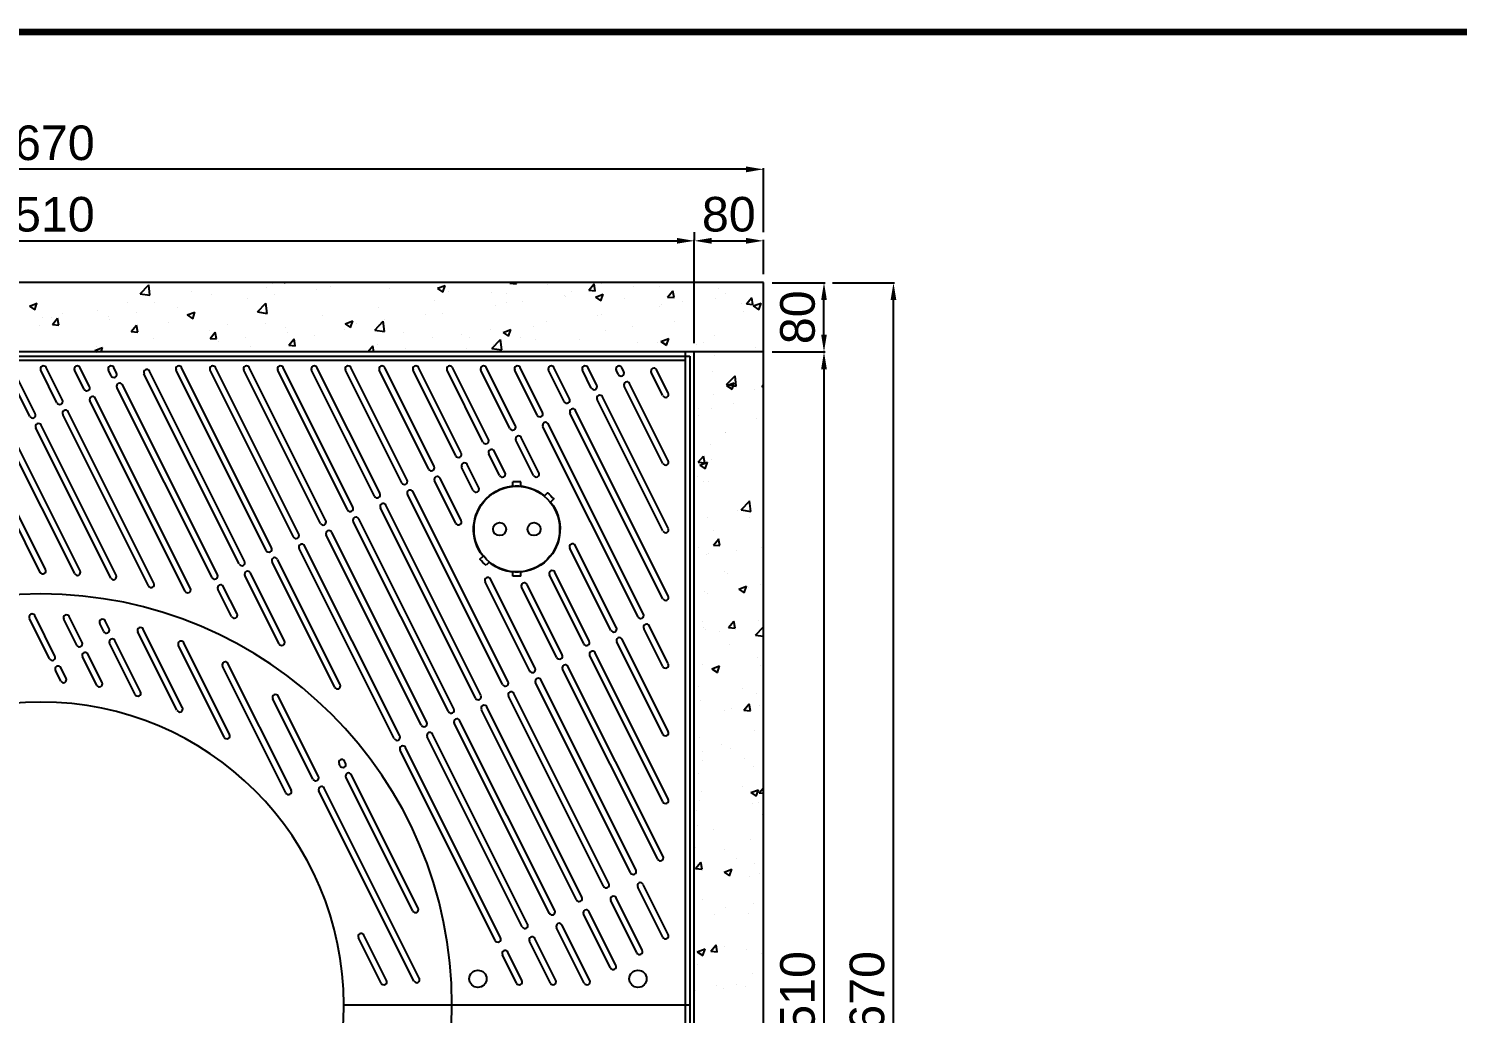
# Model space of a CAD drawing. Header units: millimetres. Extents: x 11766 to 18340, y -43240 to -38591.
# Drawn here: x 13267 to 14918, y -39882 to -38744 of the extents above; entities that cross this region are included whole.
import ezdxf

# ---------------------------------------------------------------- set-up
doc = ezdxf.new("R2010")
doc.units = ezdxf.units.MM
for name, color, linetype in [('LAYOUT', 7, 'Continuous'), ('받침틀', 251, 'Continuous'), ('압연강', 40, 'Continuous')]:
    doc.layers.add(name, color=color, linetype=linetype)
doc.styles.get("Standard").update_dxf_attribs({"font": 'arial.ttf'})
doc.dimstyles.new('ISO-25', dxfattribs={"dimtxt": 40, "dimasz": 20, "dimexe": 1.25, "dimexo": 10, "dimgap": 10, "dimtad": 1, "dimdec": 0, "dimtxsty": 'Standard', "dimcen": 2.5, "dimclrd": 3, "dimclre": 3, "dimclrt": 3, "dimadec": 0, "dimazin": 0, "dimtfac": 1, "dimtdec": 0, "dimtmove": 0, "dimatfit": 3, "dimfxl": 0, "dimarcsym": 0})

# ---------------------------------------------------------------- blocks, each defined once
blk = doc.blocks.new('*D7')
at = {"color": 3, "lineweight": -2, "transparency": 16777216}
for p, q in [((4329.3, -46507.8), (4329.3, -46516.5)), ((4349.3, -46517.8), (5819.3, -46517.8)), ((5839.3, -46636.2), (5839.3, -46516.5))]:
    blk.add_line(p, q, dxfattribs=at)
at = {"color": 3, "transparency": 16777216}
for points in [[(4349.3, -46514.4), (4349.3, -46521.1), (4329.3, -46517.8)], [(5819.3, -46514.4), (5819.3, -46521.1), (5839.3, -46517.8)]]:
    blk.add_solid(points, dxfattribs=at)
at = {"layer": 'Defpoints', "color": 0, "transparency": 16777216}
for p in [(4329.3, -46517.8), (5839.3, -46517.8), (5839.3, -46646.2)]:
    blk.add_point(p, dxfattribs=at)
at = {"color": 3, "transparency": 16777216, "insert": (5084.3, -46487.3), "char_height": 40, "attachment_point": 5}
blk.add_mtext('1510', dxfattribs=at)
blk = doc.blocks.new('*D8')
at = {"color": 3, "lineweight": -2, "transparency": 16777216}
for p, q in [((5839.3, -46507.8), (5839.3, -46516.5)), ((5859.3, -46517.8), (5899.3, -46517.8)), ((5919.3, -46556.2), (5919.3, -46516.5))]:
    blk.add_line(p, q, dxfattribs=at)
at = {"color": 3, "transparency": 16777216}
for points in [[(5859.3, -46514.4), (5859.3, -46521.1), (5839.3, -46517.8)], [(5899.3, -46514.4), (5899.3, -46521.1), (5919.3, -46517.8)]]:
    blk.add_solid(points, dxfattribs=at)
at = {"layer": 'Defpoints', "color": 0, "transparency": 16777216}
for p in [(5839.3, -46517.8), (5919.3, -46517.8), (5919.3, -46566.2)]:
    blk.add_point(p, dxfattribs=at)
at = {"color": 3, "transparency": 16777216, "insert": (5879.3, -46487.3), "char_height": 40, "attachment_point": 5}
blk.add_mtext('80', dxfattribs=at)
blk = doc.blocks.new('*D3')
at = {"color": 3, "lineweight": -2, "transparency": 16777216}
for p, q in [((4249.3, -46507.8), (4249.3, -46433.9)), ((5899.3, -46435.1), (4269.3, -46435.1)), ((5919.3, -46507.8), (5919.3, -46433.9))]:
    blk.add_line(p, q, dxfattribs=at)
at = {"color": 3, "transparency": 16777216}
for points in [[(4269.3, -46431.8), (4269.3, -46438.5), (4249.3, -46435.1)], [(5899.3, -46431.8), (5899.3, -46438.5), (5919.3, -46435.1)]]:
    blk.add_solid(points, dxfattribs=at)
at = {"layer": 'Defpoints', "color": 0, "transparency": 16777216}
for p in [(4249.3, -46435.1), (4249.3, -46517.8), (5919.3, -46517.8)]:
    blk.add_point(p, dxfattribs=at)
at = {"color": 3, "transparency": 16777216, "insert": (5084.3, -46404.7), "char_height": 40, "attachment_point": 5}
blk.add_mtext('1670', dxfattribs=at)
blk = doc.blocks.new('*D9')
at = {"color": 3, "lineweight": -2, "transparency": 16777216}
for p, q in [((5929.3, -46566.2), (5990.5, -46566.2)), ((5989.3, -46626.2), (5989.3, -46586.2)), ((5929.3, -46646.2), (5990.5, -46646.2))]:
    blk.add_line(p, q, dxfattribs=at)
at = {"color": 3, "transparency": 16777216}
for points in [[(5986, -46586.2), (5992.6, -46586.2), (5989.3, -46566.2)], [(5986, -46626.2), (5992.6, -46626.2), (5989.3, -46646.2)]]:
    blk.add_solid(points, dxfattribs=at)
at = {"layer": 'Defpoints', "color": 0, "transparency": 16777216}
for p in [(5919.3, -46566.2), (5989.3, -46566.2), (5919.3, -46646.2)]:
    blk.add_point(p, dxfattribs=at)
at = {"color": 3, "transparency": 16777216, "insert": (5958.9, -46606.2), "char_height": 40, "attachment_point": 5, "rotation": 90}
blk.add_mtext('80', dxfattribs=at)
blk = doc.blocks.new('*D4')
at = {"color": 3, "lineweight": -2, "transparency": 16777216}
for p, q in [((5969.9, -46646.2), (5990.5, -46646.2)), ((5989.3, -46666.2), (5989.3, -48136.2)), ((5929.3, -48156.2), (5990.5, -48156.2))]:
    blk.add_line(p, q, dxfattribs=at)
at = {"color": 3, "transparency": 16777216}
for points in [[(5986, -46666.2), (5992.6, -46666.2), (5989.3, -46646.2)], [(5986, -48136.2), (5992.6, -48136.2), (5989.3, -48156.2)]]:
    blk.add_solid(points, dxfattribs=at)
at = {"layer": 'Defpoints', "color": 0, "transparency": 16777216}
for p in [(5959.9, -46646.2), (5919.3, -48156.2), (5989.3, -48156.2)]:
    blk.add_point(p, dxfattribs=at)
at = {"color": 3, "transparency": 16777216, "insert": (5958.9, -47401.2), "char_height": 40, "attachment_point": 5, "rotation": 90}
blk.add_mtext('1510', dxfattribs=at)
blk = doc.blocks.new('*D2')
at = {"color": 3, "lineweight": -2, "transparency": 16777216}
for p, q in [((5999.3, -46566.2), (6070.8, -46566.2)), ((6069.6, -48216.2), (6069.6, -46586.2)), ((5999.3, -48236.2), (6070.8, -48236.2))]:
    blk.add_line(p, q, dxfattribs=at)
at = {"color": 3, "transparency": 16777216}
for points in [[(6066.3, -46586.2), (6072.9, -46586.2), (6069.6, -46566.2)], [(6066.3, -48216.2), (6072.9, -48216.2), (6069.6, -48236.2)]]:
    blk.add_solid(points, dxfattribs=at)
at = {"layer": 'Defpoints', "color": 0, "transparency": 16777216}
for p in [(5989.3, -46566.2), (6069.6, -46566.2), (5989.3, -48236.2)]:
    blk.add_point(p, dxfattribs=at)
at = {"color": 3, "transparency": 16777216, "insert": (6039.2, -47401.2), "char_height": 40, "attachment_point": 5, "rotation": 90}
blk.add_mtext('1670', dxfattribs=at)
blk = doc.blocks.new('A$C6562381F')
for p, q in [((4.5, 54.5), (-4.5, 54.5)), ((-4.5, 49.3), (-4.5, 54.5)), ((4.5, 49.3), (4.5, 54.5)), ((-4.5, -54.5), (-4.5, -49.3)), ((4.5, -54.5), (4.5, -49.3)), ((4.5, -54.5), (-4.5, -54.5))]:
    blk.add_line(p, q)
for centre, radius in [((0, 0), 49.5), ((-20, 0), 7.5), ((20, 0), 7.5)]:
    blk.add_circle(centre, radius)
blk = doc.blocks.new('AG1515')
for p, q in [((17231.1, -41542.2), (18731.1, -41542.2)), ((18731.1, -41542.2), (18731.1, -42292.2)), ((18331.1, -42292.2), (18731.1, -42292.2)), ((18731.1, -42292.2), (18731.1, -43042.2))]:
    blk.add_line(p, q)
blk.add_lwpolyline([(18495.5, -41784.1, -0.045549), (18488.5, -41777), (18492.1, -41773.5, -0.904534), (18563.1, -41703.8), (18566.7, -41700.3, -0.045549), (18573.7, -41707.4), (18570.1, -41711, -0.904534), (18499.1, -41780.6)], format="xyb", close=True)
for centre in [(18486.1, -42262.2), (18671.1, -42262.2)]:
    blk.add_circle(centre, 10)
for radius, start, end in [(475, 0, 180), (350, 0, 180), (475, 180, 0), (350, 180, 0)]:
    blk.add_arc((17981.1, -42292.2), radius, start, end)
at = {"layer": '압연강'}
for p, q in [((17968.3, -41611.9), (17941.7, -41558.6)), ((17974.6, -41608.7), (17947.9, -41555.5)), ((17999.6, -41596.2), (17980.8, -41558.6)), ((18005.9, -41593.1), (17987.1, -41555.5)), ((18030.9, -41580.6), (18019.9, -41558.6)), ((18037.2, -41577.4), (18026.2, -41555.5)), ((18062.2, -41564.9), (18059.1, -41558.6)), ((18068.5, -41561.8), (18065.3, -41555.5)), ((18210.2, -41782.5), (18100.2, -41562.7)), ((18216.4, -41779.4), (18106.5, -41559.5)), ((18241.5, -41766.9), (18137.3, -41558.6)), ((18247.7, -41763.8), (18143.6, -41555.5)), ((18272.8, -41751.2), (18176.5, -41558.6)), ((18279.1, -41748.1), (18182.7, -41555.5)), ((18304.1, -41735.6), (18215.6, -41558.6)), ((18310.4, -41732.5), (18221.9, -41555.5)), ((18335.4, -41719.9), (18254.7, -41558.6)), ((18341.7, -41716.8), (18261, -41555.5)), ((18366.7, -41704.3), (18293.9, -41558.6)), ((18373, -41701.1), (18300.1, -41555.5)), ((18398, -41688.6), (18333, -41558.6)), ((18404.3, -41685.5), (18339.3, -41555.5)), ((18429.3, -41673), (18372.1, -41558.6)), ((18435.6, -41669.8), (18378.4, -41555.5)), ((18460.6, -41657.3), (18411.3, -41558.6)), ((18466.9, -41654.2), (18417.5, -41555.5)), ((18491.9, -41641.7), (18450.4, -41558.6)), ((18498.2, -41638.5), (18456.7, -41555.5)), ((18523.2, -41626), (18489.5, -41558.6)), ((18529.5, -41622.9), (18495.8, -41555.5)), ((18554.5, -41610.4), (18528.7, -41558.6)), ((18560.8, -41607.2), (18534.9, -41555.5)), ((18585.8, -41594.7), (18567.8, -41558.6)), ((18592.1, -41591.6), (18574, -41555.5)), ((18617.1, -41579.1), (18606.9, -41558.6)), ((18623.4, -41575.9), (18613.2, -41555.5)), ((18648.5, -41563.4), (18646, -41558.6)), ((18654.7, -41560.3), (18652.3, -41555.5)), ((18699.8, -41587.9), (18686.5, -41561.2)), ((18706.1, -41584.8), (18692.7, -41558)), ((18178.9, -41798.2), (18068.9, -41578.3)), ((18185.1, -41795.1), (18075.2, -41575.2)), ((18699.8, -41666.2), (18655.2, -41576.8)), ((18706.1, -41663.1), (18661.4, -41573.7)), ((18147.6, -41813.8), (18037.6, -41594)), ((18153.8, -41810.7), (18043.9, -41590.8)), ((18699.8, -41744.4), (18623.9, -41592.5)), ((18706.1, -41741.3), (18630.1, -41589.3)), ((18105.5, -41807.9), (18006.3, -41609.6)), ((18111.7, -41804.8), (18012.6, -41606.5)), ((18699.8, -41822.7), (18592.5, -41608.1)), ((18706.1, -41819.6), (18598.8, -41605)), ((18061.8, -41798.8), (17975, -41625.3)), ((18068, -41795.6), (17981.3, -41622.1)), ((18671.2, -41843.7), (18561.2, -41623.8)), ((18677.4, -41840.5), (18567.5, -41620.6)), ((18020.1, -41793.7), (17943.7, -41640.9)), ((18026.4, -41790.6), (17950, -41637.8)), ((18550.3, -41680.1), (18529.9, -41639.4)), ((18556.5, -41677), (18536.2, -41636.3)), ((17980.2, -41792.2), (17912.4, -41656.6)), ((17986.5, -41789.1), (17918.7, -41653.4)), ((18511.2, -41680.3), (18498.6, -41655.1)), ((18517.5, -41677.2), (18504.9, -41652)), ((18480.7, -41697.6), (18467.3, -41670.7)), ((18487, -41694.4), (18473.6, -41667.6)), ((18460.6, -41735.5), (18436, -41686.4)), ((18466.8, -41732.4), (18442.3, -41683.3)), ((18514.7, -41921.9), (18404.7, -41702)), ((18520.9, -41918.8), (18411, -41698.9)), ((18483.4, -41937.6), (18373.4, -41717.7)), ((18489.6, -41934.4), (18379.7, -41714.6)), ((18427, -41965.7), (18317.1, -41745.9)), ((18452, -41953.2), (18342.1, -41733.3)), ((18458.3, -41950.1), (18348.4, -41730.2)), ((18395.7, -41981.4), (18285.8, -41761.5)), ((18420.7, -41968.9), (18310.8, -41749)), ((18646.1, -41856.2), (18598.6, -41761)), ((18326.9, -41922), (18254.5, -41777.2)), ((18389.4, -41984.5), (18279.5, -41764.6)), ((18639.9, -41859.3), (18592.3, -41764.1)), ((18256.3, -41874.7), (18216.9, -41796)), ((18262.5, -41871.6), (18223.2, -41792.8)), ((18320.6, -41925.1), (18248.2, -41780.3)), ((18608.6, -41875), (18568.7, -41795.2)), ((18614.8, -41871.8), (18575, -41792.1)), ((18201.5, -41843.4), (18185.6, -41811.6)), ((18207.7, -41840.3), (18191.8, -41808.5)), ((18546, -41906.3), (18494.4, -41803.2)), ((18552.2, -41903.1), (18500.7, -41800)), ((18577.3, -41890.6), (18536.6, -41809.3)), ((18583.5, -41887.5), (18542.9, -41806.1)), ((17991, -41892.1), (17967.7, -41845.4)), ((17997.3, -41889), (17973.9, -41842.3)), ((18028.6, -41873.3), (18013.6, -41843.4)), ((18022.4, -41876.5), (18007.4, -41846.5)), ((18053.7, -41860.8), (18049, -41851.5)), ((18059.9, -41857.7), (18055.3, -41848.4)), ((18138.2, -41951.7), (18092.9, -41861.1)), ((18144.5, -41948.6), (18099.2, -41858)), ((18699.8, -41901), (18677.9, -41857.1)), ((18706.1, -41897.8), (18684.2, -41853.9)), ((18089.9, -41933.3), (18060.4, -41874.2)), ((18096.2, -41930.2), (18066.6, -41871.1)), ((18192.9, -41982.7), (18139.9, -41876.7)), ((18199.1, -41979.6), (18146.1, -41873.6)), ((18699.8, -41979.2), (18646.6, -41872.7)), ((18706.1, -41976.1), (18652.8, -41869.6)), ((18045.5, -41922.8), (18029.1, -41889.9)), ((18051.8, -41919.6), (18035.3, -41886.7)), ((18699.8, -42057.5), (18615.3, -41888.4)), ((18706.1, -42054.4), (18621.5, -41885.2)), ((18003.9, -41917.9), (17997.8, -41905.5)), ((18010.2, -41914.8), (18004, -41902.4)), ((18264.2, -42047.1), (18191, -41900.6)), ((18270.5, -42044), (18197.2, -41897.5)), ((18693.9, -42123.9), (18584, -41904)), ((18700.2, -42120.8), (18590.2, -41900.9)), ((18662.6, -42139.6), (18552.7, -41919.7)), ((18668.9, -42136.4), (18558.9, -41916.5)), ((18295.5, -42031.5), (18249, -41938.5)), ((18301.8, -42028.4), (18255.3, -41935.4)), ((18631.3, -42155.2), (18521.4, -41935.3)), ((18637.6, -42152.1), (18527.6, -41932.2)), ((18600, -42170.9), (18490.1, -41951)), ((18606.3, -42167.7), (18496.3, -41947.9)), ((18568.7, -42186.5), (18458.8, -41966.6)), ((18575, -42183.4), (18465, -41963.5)), ((18537.4, -42202.2), (18427.5, -41982.3)), ((18543.6, -42199), (18433.7, -41979.2)), ((18333.1, -42012.7), (18331.9, -42010.4)), ((18506.1, -42217.8), (18396.1, -41997.9)), ((18512.3, -42214.7), (18402.4, -41994.8)), ((18326.8, -42015.8), (18325.7, -42013.5)), ((18417, -42180.6), (18339.8, -42026.1)), ((18418.4, -42261.6), (18308.5, -42041.8)), ((18410.8, -42183.7), (18333.5, -42029.2)), ((18412.2, -42264.8), (18302.2, -42044.9)), ((18699.8, -42214), (18670.9, -42156.1)), ((18706.1, -42210.9), (18677.1, -42153)), ((18669.8, -42232.2), (18639.6, -42171.8)), ((18676.1, -42229.1), (18645.8, -42168.6)), ((18639.3, -42249.5), (18608.3, -42187.4)), ((18645.6, -42246.4), (18614.5, -42184.3)), ((18609, -42267.2), (18577, -42203.1)), ((18615.3, -42264.1), (18583.2, -42199.9)), ((18374.3, -42267.2), (18348, -42214.7)), ((18380.5, -42264.1), (18354.3, -42211.6)), ((18569.9, -42267.2), (18545.7, -42218.7)), ((18576.2, -42264.1), (18551.9, -42215.6)), ((18530.8, -42267.2), (18514.4, -42234.4)), ((18537, -42264.1), (18520.6, -42231.2))]:
    blk.add_line(p, q, dxfattribs=at)
for centre, start, end in [((17983.9, -41557), 26.5651, 206.5651), ((18023.1, -41557), 26.5651, 206.5651), ((18062.2, -41557), 26.5651, 206.5651), ((18065.4, -41563.3), 206.5651, 26.5651), ((18103.4, -41561.1), 26.5651, 206.5651), ((18140.5, -41557), 26.5651, 206.5651), ((18179.6, -41557), 26.5651, 206.5651), ((18218.7, -41557), 26.5651, 206.5651), ((18257.9, -41557), 26.5651, 206.5651), ((18297, -41557), 26.5651, 206.5651), ((18336.1, -41557), 26.5651, 206.5651), ((18375.3, -41557), 26.5651, 206.5651), ((18414.4, -41557), 26.5651, 206.5651), ((18453.5, -41557), 26.5651, 206.5651), ((18492.7, -41557), 26.5651, 206.5651), ((18531.8, -41557), 26.5651, 206.5651), ((18570.9, -41557), 26.5651, 206.5651), ((18610, -41557), 26.5651, 206.5651), ((18649.2, -41557), 26.5651, 206.5651), ((18651.6, -41561.8), 206.5651, 26.5651), ((18689.6, -41559.6), 26.5651, 206.5651), ((18034.1, -41579), 206.5651, 26.5651), ((18072.1, -41576.8), 26.5651, 206.5651), ((18620.3, -41577.5), 206.5651, 26.5651), ((18658.3, -41575.3), 26.5651, 206.5651), ((18002.8, -41594.6), 206.5651, 26.5651), ((18040.8, -41592.4), 26.5651, 206.5651), ((18589, -41593.1), 206.5651, 26.5651), ((18627, -41590.9), 26.5651, 206.5651), ((18703, -41586.4), 206.5651, 26.5651), ((17971.4, -41610.3), 206.5651, 26.5651), ((18009.5, -41608.1), 26.5651, 206.5651), ((18557.7, -41608.8), 206.5651, 26.5651), ((18595.7, -41606.6), 26.5651, 206.5651), ((17978.2, -41623.7), 26.5651, 206.5651), ((18526.4, -41624.4), 206.5651, 26.5651), ((18564.4, -41622.2), 26.5651, 206.5651), ((18495.1, -41640.1), 206.5651, 26.5651), ((18533.1, -41637.9), 26.5651, 206.5651), ((18463.8, -41655.8), 206.5651, 26.5651), ((18501.8, -41653.5), 26.5651, 206.5651), ((18703, -41664.6), 206.5651, 26.5651), ((18432.4, -41671.4), 206.5651, 26.5651), ((18470.5, -41669.2), 26.5651, 206.5651), ((18514.4, -41678.7), 206.5651, 26.5651), ((18553.4, -41678.5), 206.5651, 26.5651), ((18401.1, -41687.1), 206.5651, 26.5651), ((18407.8, -41700.5), 26.5651, 206.5651), ((18439.2, -41684.8), 26.5651, 206.5651), ((18483.9, -41696), 206.5651, 26.5651), ((18369.8, -41702.7), 206.5651, 26.5651), ((18376.5, -41716.1), 26.5651, 206.5651), ((18338.5, -41718.4), 206.5651, 26.5651), ((18345.2, -41731.8), 26.5651, 206.5651), ((18307.2, -41734), 206.5651, 26.5651), ((18313.9, -41747.4), 26.5651, 206.5651), ((18463.7, -41733.9), 206.5651, 26.5651), ((18703, -41742.9), 206.5651, 26.5651), ((18275.9, -41749.7), 206.5651, 26.5651), ((18282.6, -41763.1), 26.5651, 206.5651), ((18595.4, -41762.6), 26.5651, 206.5651), ((18213.3, -41781), 206.5651, 26.5651), ((18244.6, -41765.3), 206.5651, 26.5651), ((18251.3, -41778.7), 26.5651, 206.5651), ((17983.4, -41790.6), 206.5651, 26.5651), ((18023.2, -41792.2), 206.5651, 26.5651), ((18064.9, -41797.2), 206.5651, 26.5651), ((18182, -41796.6), 206.5651, 26.5651), ((18220, -41794.4), 26.5651, 206.5651), ((18571.8, -41793.7), 26.5651, 206.5651), ((18108.6, -41806.4), 206.5651, 26.5651), ((18150.7, -41812.3), 206.5651, 26.5651), ((18188.7, -41810), 26.5651, 206.5651), ((18497.5, -41801.6), 26.5651, 206.5651), ((18539.7, -41807.7), 26.5651, 206.5651), ((18703, -41821.1), 206.5651, 26.5651), ((17970.8, -41843.8), 26.5651, 206.5651), ((18010.5, -41844.9), 26.5651, 206.5651), ((18204.6, -41841.8), 206.5651, 26.5651), ((18674.3, -41842.1), 206.5651, 26.5651), ((18052.1, -41849.9), 26.5651, 206.5651), ((18056.8, -41859.2), 206.5651, 26.5651), ((18096.1, -41859.5), 26.5651, 206.5651), ((18643, -41857.7), 206.5651, 26.5651), ((18681, -41855.5), 26.5651, 206.5651), ((18025.5, -41874.9), 206.5651, 26.5651), ((18063.5, -41872.7), 26.5651, 206.5651), ((18143, -41875.1), 26.5651, 206.5651), ((18259.4, -41873.2), 206.5651, 26.5651), ((18611.7, -41873.4), 206.5651, 26.5651), ((18649.7, -41871.2), 26.5651, 206.5651), ((17994.2, -41890.5), 206.5651, 26.5651), ((18032.2, -41888.3), 26.5651, 206.5651), ((18580.4, -41889), 206.5651, 26.5651), ((18618.4, -41886.8), 26.5651, 206.5651), ((18000.9, -41904), 26.5651, 206.5651), ((18194.1, -41899.1), 26.5651, 206.5651), ((18549.1, -41904.7), 206.5651, 26.5651), ((18587.1, -41902.5), 26.5651, 206.5651), ((18703, -41899.4), 206.5651, 26.5651), ((18007.1, -41916.3), 206.5651, 26.5651), ((18048.6, -41921.2), 206.5651, 26.5651), ((18323.7, -41923.6), 206.5651, 26.5651), ((18517.8, -41920.4), 206.5651, 26.5651), ((18555.8, -41918.1), 26.5651, 206.5651), ((18093.1, -41931.8), 206.5651, 26.5651), ((18252.2, -41937), 26.5651, 206.5651), ((18486.5, -41936), 206.5651, 26.5651), ((18524.5, -41933.8), 26.5651, 206.5651), ((18141.4, -41950.2), 206.5651, 26.5651), ((18455.2, -41951.7), 206.5651, 26.5651), ((18493.2, -41949.4), 26.5651, 206.5651), ((18423.9, -41967.3), 206.5651, 26.5651), ((18430.6, -41980.7), 26.5651, 206.5651), ((18461.9, -41965.1), 26.5651, 206.5651), ((18703, -41977.7), 206.5651, 26.5651), ((18196, -41981.2), 206.5651, 26.5651), ((18392.6, -41983), 206.5651, 26.5651), ((18399.3, -41996.4), 26.5651, 206.5651), ((18328.8, -42012), 26.5651, 206.5651), ((18330, -42014.3), 206.5651, 26.5651), ((18336.7, -42027.7), 26.5651, 206.5651), ((18298.7, -42029.9), 206.5651, 26.5651), ((18305.4, -42043.3), 26.5651, 206.5651), ((18267.3, -42045.6), 206.5651, 26.5651), ((18703, -42055.9), 206.5651, 26.5651), ((18697, -42122.3), 206.5651, 26.5651), ((18665.7, -42138), 206.5651, 26.5651), ((18634.4, -42153.6), 206.5651, 26.5651), ((18674, -42154.5), 26.5651, 206.5651), ((18603.1, -42169.3), 206.5651, 26.5651), ((18642.7, -42170.2), 26.5651, 206.5651), ((18413.9, -42182.2), 206.5651, 26.5651), ((18571.8, -42184.9), 206.5651, 26.5651), ((18611.4, -42185.8), 26.5651, 206.5651), ((18540.5, -42200.6), 206.5651, 26.5651), ((18580.1, -42201.5), 26.5651, 206.5651), ((18351.1, -42213.2), 26.5651, 206.5651), ((18509.2, -42216.3), 206.5651, 26.5651), ((18548.8, -42217.1), 26.5651, 206.5651), ((18703, -42212.5), 206.5651, 26.5651), ((18517.5, -42232.8), 26.5651, 206.5651), ((18672.9, -42230.7), 206.5651, 26.5651), ((18642.5, -42248), 206.5651, 26.5651), ((18377.4, -42265.6), 206.5651, 26.5651), ((18415.3, -42263.2), 206.5651, 26.5651), ((18533.9, -42265.6), 206.5651, 26.5651), ((18573, -42265.6), 206.5651, 26.5651), ((18612.2, -42265.6), 206.5651, 26.5651)]:
    blk.add_arc(centre, 3.5, start, end, dxfattribs=at)
blk = doc.blocks.new('A$C6E9547A8')
at = {"linetype": 'Continuous'}
for p, q in [((117.6, 751), (127.5, 761.3)), ((128.9, 749.2), (127.5, 761.3)), ((270.4, 762.5), (270.4, 762.5)), ((284.1, 763.9), (285.1, 763.2)), ((285.1, 763.2), (285.3, 763.9)), ((461.3, 757.3), (470.2, 760.7)), ((467.6, 753), (470.2, 760.7)), ((545.1, 763.1), (545.8, 763.9)), ((545.1, 763.1), (552.7, 762.4)), ((552.7, 762.4), (552.4, 763.9)), ((588.8, 761.2), (588.8, 761.2)), ((636.2, 755.1), (642.3, 762.4)), ((643.7, 754.4), (642.3, 762.4)), ((650.4, 762.3), (650.4, 762.3)), ((720.1, 763.2), (720.1, 763.2)), ((117.6, 751), (128.9, 749.3)), ((176.6, 753.4), (176.6, 753.4)), ((199.7, 750.3), (199.7, 750.3)), ((241.4, 745.9), (241.4, 745.9)), ((263.9, 758.4), (263.9, 758.4)), ((273.2, 750.1), (273.2, 750.1)), ((321.3, 756.4), (321.3, 756.4)), ((338.2, 759.6), (338.2, 759.6)), ((406, 756.7), (406, 756.7)), ((461.3, 757.2), (467.6, 753)), ((473.8, 753.9), (473.8, 753.9)), ((523.6, 752.2), (523.6, 752.2)), ((541.6, 751), (541.6, 751)), ((608.1, 748.5), (608.1, 748.5)), ((609.4, 748.1), (609.4, 748.1)), ((615.7, 753.9), (615.7, 753.9)), ((636.2, 755.1), (643.8, 754.4)), ((643.8, 747.1), (652.7, 750.5)), ((643.8, 747.1), (650.1, 742.8)), ((650.1, 742.8), (652.7, 750.5)), ((677.2, 745.3), (677.2, 745.3)), ((688.3, 759), (688.3, 759)), ((718.2, 759.5), (718.2, 759.5)), ((727.3, 747.1), (733.4, 754.4)), ((727.3, 747.1), (734.9, 746.5)), ((734.8, 746.5), (733.4, 754.4)), ((782.6, 745.5), (782.6, 745.5)), ((786, 756.6), (786, 756.6)), ((794.3, 751.4), (794.3, 751.4)), ((818.4, 739.2), (824.5, 746.5)), ((825.9, 738.5), (824.5, 746.4)), ((-10.4, 736.6), (-1.5, 740.1)), ((-10.4, 736.6), (-4.1, 732.4)), ((-4.1, 732.4), (-1.6, 740)), ((28.4, 728), (28.4, 728)), ((68.5, 731.8), (68.5, 731.8)), ((102.5, 740.7), (102.5, 740.7)), ((113.1, 729), (113.1, 729)), ((134.5, 741.3), (134.5, 741.3)), ((161.2, 735.3), (161.2, 735.3)), ((172.1, 726.5), (181, 729.9)), ((178.4, 722.2), (181, 729.9)), ((253.2, 730), (263.1, 740.3)), ((253.2, 730), (264.5, 728.2)), ((264.4, 728.2), (263, 740.3)), ((393.5, 734.6), (393.5, 734.6)), ((448, 727.4), (448, 727.4)), ((457.6, 742.7), (457.6, 742.7)), ((467.6, 728.5), (467.6, 728.5)), ((528.2, 738), (528.2, 738)), ((541.6, 741.2), (541.6, 741.2)), ((560, 742.1), (560, 742.1)), ((651.4, 727), (651.4, 727)), ((717.4, 736.6), (717.4, 736.6)), ((720.2, 738.7), (720.2, 738.7)), ((744.9, 742.4), (744.9, 742.4)), ((812.7, 739.5), (812.7, 739.5)), ((815, 730), (815, 730)), ((818.4, 739.2), (826, 738.5)), ((826.3, 736.9), (835.2, 740.3)), ((826.3, 736.9), (832.6, 732.6)), ((832.6, 732.6), (835.2, 740.3)), ((1.1, 714.2), (1.1, 714.2)), ((4.4, 723.7), (4.4, 723.7)), ((14.9, 723.5), (14.9, 723.5)), ((16.2, 715.4), (22.3, 722.7)), ((16.2, 715.4), (23.8, 714.7)), ((23.7, 714.7), (22.3, 722.6)), ((81.3, 724.8), (81.3, 724.8)), ((82.7, 720.7), (82.7, 720.7)), ((107.3, 707.4), (113.4, 714.7)), ((114.8, 706.7), (113.3, 714.7)), ((150.5, 717.8), (150.5, 717.8)), ((172.1, 726.5), (178.4, 722.2)), ((218.3, 715), (218.3, 715)), ((262.3, 716.1), (262.3, 716.1)), ((286.1, 712.1), (286.1, 712.1)), ((328.3, 725.7), (328.3, 725.7)), ((354.6, 716.3), (363.5, 719.7)), ((354.6, 716.3), (360.9, 712)), ((360.9, 712), (363.5, 719.7)), ((368.1, 716.9), (368.1, 716.9)), ((388.7, 708.9), (398.6, 719.3)), ((393.5, 715.8), (393.5, 715.8)), ((400, 707.2), (398.6, 719.3)), ((399.9, 721.1), (399.9, 721.1)), ((572.1, 713.3), (572.1, 713.3)), ((587.3, 718.9), (587.3, 718.9)), ((646.1, 726), (646.1, 726)), ((686.7, 713.1), (686.7, 713.1)), ((734.8, 719.5), (734.8, 719.5)), ((107.3, 707.4), (114.9, 706.7)), ((133, 699.1), (133, 699.1)), ((198.2, 708), (198.2, 708)), ((198.4, 699.4), (204.5, 706.7)), ((198.4, 699.4), (206, 698.8)), ((205.9, 698.7), (204.4, 706.7)), ((208, 695.8), (208, 695.8)), ((239.8, 700), (239.8, 700)), ((287.9, 706.3), (287.9, 706.3)), ((289.5, 691.4), (295.6, 698.7)), ((297, 690.8), (295.5, 698.7)), ((319.5, 703.1), (319.5, 703.1)), ((353.9, 709.2), (353.9, 709.2)), ((388.7, 709), (400, 707.2)), ((421.7, 706.4), (421.7, 706.4)), ((456.1, 700.4), (456.1, 700.4)), ((489.5, 703.5), (489.5, 703.5)), ((498, 700.6), (498, 700.6)), ((522.1, 710), (522.1, 710)), ((524.2, 687.9), (534.1, 698.2)), ((535.5, 686.2), (534.1, 698.2)), ((537.1, 706.1), (546, 709.5)), ((537.1, 706.1), (543.4, 701.9)), ((543.4, 701.9), (546, 709.5)), ((557.3, 700.6), (557.3, 700.6)), ((574.7, 698.4), (574.7, 698.4)), ((625.1, 697.8), (625.1, 697.8)), ((654.9, 708.9), (654.9, 708.9)), ((692.9, 694.9), (692.9, 694.9)), ((715.8, 694.3), (715.8, 694.3)), ((719.6, 696), (728.5, 699.4)), ((719.6, 695.9), (725.9, 691.7)), ((725.9, 691.7), (728.5, 699.4)), ((768.7, 694.3), (768.7, 694.3)), ((781, 703.2), (781, 703.2)), ((65.4, 685.5), (74.3, 688.9)), ((65.4, 685.5), (67.8, 683.9)), ((67, 689.5), (67, 689.5)), ((72.6, 683.9), (74.3, 688.9)), ((127.8, 685.2), (127.8, 685.2)), ((245.4, 690.3), (245.4, 690.3)), ((289.5, 691.4), (297.1, 690.8)), ((380.9, 683.9), (386.7, 690.8)), ((387.9, 683.9), (386.6, 690.8)), ((391.9, 692.3), (391.9, 692.3)), ((423.9, 687.9), (423.9, 687.9)), ((494.8, 687.9), (494.8, 687.9)), ((524.2, 687.9), (535.5, 686.2)), ((526.6, 692), (526.6, 692)), ((649.9, 684.8), (649.9, 684.8)), ((760.7, 692), (760.7, 692)), ((781.6, 679.9), (781.6, 679.9)), ((813.4, 684.1), (813.4, 684.1)), ((828.5, 689.2), (828.5, 689.2)), ((779.5, 661), (779.5, 661)), ((795.3, 645.9), (805.2, 656.2)), ((795.3, 645.9), (806.6, 644.2)), ((795.4, 644.8), (804.3, 648.2)), ((795.4, 644.8), (801.7, 640.6)), ((801.7, 640.6), (804.3, 648.2)), ((806.6, 644.1), (805.2, 656.2)), ((836, 643.6), (838, 645.9)), ((780, 634), (780, 634)), ((828.1, 640.4), (828.1, 640.4)), ((836, 643.6), (838, 643.5)), ((837.5, 631.2), (837.5, 631.2)), ((763.5, 618.5), (763.5, 618.5)), ((777.9, 618.7), (777.9, 618.7)), ((803.8, 624.3), (803.8, 624.3)), ((762.7, 610.1), (762.7, 610.1)), ((830.5, 607.2), (830.5, 607.2)), ((793.9, 590.6), (793.9, 590.6)), ((794.7, 590.3), (794.7, 590.3)), ((762.6, 556.1), (768.7, 563.4)), ((770.1, 555.4), (768.6, 563.4)), ((776.4, 576.4), (776.4, 576.4)), ((762.6, 556.1), (770.1, 555.4)), ((764.5, 552.7), (773.4, 556.1)), ((764.5, 552.7), (770.8, 548.5)), ((770.8, 548.5), (773.4, 556.1)), ((778.5, 559.7), (778.5, 559.7)), ((761.3, 540.2), (761.3, 540.2)), ((768.3, 533.5), (768.3, 533.5)), ((774.9, 534.1), (774.9, 534.1)), ((808.1, 500.6), (808.1, 500.6)), ((812.2, 501.1), (822.1, 511.5)), ((812.2, 501.2), (823.4, 499.4)), ((823.4, 499.4), (822, 511.5)), ((837.5, 500), (837.5, 500)), ((773.3, 491.8), (773.3, 491.8)), ((821.6, 492), (821.6, 492)), ((780.2, 460.5), (786.3, 467.8)), ((780.5, 477.8), (780.5, 477.8)), ((787.7, 459.9), (786.2, 467.8)), ((837.2, 470.4), (837.2, 470.4)), ((763.1, 457.7), (763.1, 457.7)), ((771.8, 449.6), (771.8, 449.6)), ((774.6, 450.6), (774.6, 450.6)), ((780.2, 460.5), (787.8, 459.9)), ((806.4, 454.7), (806.4, 454.7)), ((835.9, 457.7), (835.9, 457.7)), ((793.5, 429.8), (793.5, 429.8)), ((796.3, 427.4), (796.3, 427.4)), ((809.4, 409.5), (818.3, 412.9)), ((815.7, 405.2), (818.3, 412.9)), ((834.4, 415.4), (834.4, 415.4)), ((770.2, 407.3), (770.2, 407.3)), ((773, 404.6), (773, 404.6)), ((809.4, 409.5), (815.7, 405.2)), ((821.1, 411), (821.1, 411)), ((768, 372.6), (768, 372.6)), ((768.7, 365), (768.7, 365)), ((797.8, 365), (803.9, 372.3)), ((797.8, 365), (805.4, 364.3)), ((805.3, 364.3), (803.9, 372.3)), ((829, 356.4), (838, 365.7)), ((832.8, 373.1), (832.8, 373.1)), ((771.6, 362.5), (771.6, 362.5)), ((787.7, 360.9), (787.7, 360.9)), ((829, 356.4), (838, 355)), ((798.3, 345.5), (798.3, 345.5)), ((831.3, 330.9), (831.3, 330.9)), ((767.1, 322.7), (767.1, 322.7)), ((778.5, 317.4), (787.4, 320.8)), ((778.5, 317.4), (784.8, 313.1)), ((784.8, 313.1), (787.4, 320.8)), ((834.5, 321.4), (834.5, 321.4)), ((836.8, 309.6), (836.8, 309.6)), ((762.7, 296.9), (762.7, 296.9)), ((814.1, 295.1), (814.1, 295.1)), ((829.7, 288.6), (829.7, 288.6)), ((765.6, 280.5), (765.6, 280.5)), ((793.1, 269), (793.1, 269)), ((801.1, 271.3), (801.1, 271.3)), ((815.4, 269.5), (821.5, 276.8)), ((815.4, 269.5), (823, 268.8)), ((822.9, 268.8), (821.5, 276.8)), ((832.9, 275.5), (832.9, 275.5)), ((764, 238.2), (764, 238.2)), ((828.2, 246.3), (828.2, 246.3)), ((767.7, 221.2), (767.7, 221.2)), ((789.4, 230.2), (789.4, 230.2)), ((799.5, 225.4), (799.5, 225.4)), ((767.6, 211.8), (767.6, 211.8)), ((816.1, 213.1), (816.1, 213.1)), ((826.6, 204), (826.6, 204)), ((762.5, 195.9), (762.5, 195.9)), ((764.1, 165.6), (764.1, 165.6)), ((766.1, 175.3), (766.1, 175.3)), ((814.2, 181.6), (814.2, 181.6)), ((823.4, 174.2), (832.3, 177.6)), ((823.4, 174.2), (829.7, 169.9)), ((829.7, 169.9), (832.3, 177.6)), ((833, 174), (838, 179.8)), ((833, 174), (838, 173.5)), ((761, 153.6), (761, 153.6)), ((825.1, 161.8), (825.1, 161.8)), ((831.9, 162.8), (831.9, 162.8)), ((836.4, 148.8), (836.4, 148.8)), ((762.3, 136.1), (762.3, 136.1)), ((780.8, 131.5), (780.8, 131.5)), ((823.6, 119.5), (823.6, 119.5)), ((759.4, 111.3), (759.4, 111.3)), ((792.8, 108.2), (792.8, 108.2)), ((759.6, 86.4), (765.7, 93.7)), ((759.6, 86.4), (767.2, 85.7)), ((767.1, 85.7), (765.6, 93.7)), ((766.1, 83.7), (766.1, 83.7)), ((792.5, 82.1), (801.4, 85.5)), ((798.8, 77.8), (801.4, 85.5)), ((807.2, 97.9), (807.2, 97.9)), ((827.6, 92), (827.6, 92)), ((792.5, 82.1), (798.8, 77.8)), ((822, 77.2), (822, 77.2)), ((833.9, 80.8), (833.9, 80.8)), ((767.2, 51), (767.2, 51)), ((781.9, 33.3), (781.9, 33.3)), ((794.2, 41.9), (794.2, 41.9)), ((820.5, 34.9), (820.5, 34.9)), ((826, 46.1), (826, 46.1)), ((760.7, -8.2), (760.7, -8.2)), ((761.6, -10), (770.5, -6.6)), ((761.6, -10), (767.9, -14.3)), ((767.9, -14.3), (770.5, -6.6)), ((777.2, -9.1), (783.3, -1.8)), ((777.2, -9.1), (784.8, -9.8)), ((784.7, -9.8), (783.2, -1.8)), ((792.5, -4), (792.5, -4)), ((818.9, -7.4), (818.9, -7.4)), ((836, -12.1), (836, -12.1)), ((762, -24.8), (762, -24.8)), ((783.9, -48.6), (783.9, -48.6)), ((807.2, -47.8), (807.2, -47.8)), ((825, -34.4), (825, -34.4)), ((759.1, -54.1), (759.1, -54.1)), ((792.4, -52.6), (792.4, -52.6)), ((817.4, -49.6), (817.4, -49.6)), ((837.4, -61.1), (838, -60.9)), ((837.4, -61.1), (838, -61.5))]:
    blk.add_line(p, q, dxfattribs=at)
at = {"layer": '받침틀'}
for p, q in [((838, 763.9), (-832, 763.9)), ((838, -906.1), (838, 763.9)), ((838, 683.9), (-832, 683.9)), ((748, -826.1), (748, 683.9)), ((758, -826.1), (758, 683.9)), ((748, 673.9), (-742, 673.9))]:
    blk.add_line(p, q, dxfattribs=at)
for base, p1, p2, picture, middle in [((-832, 894.9), (838, 812.2), (-832, 812.2), '*D3', (3, 925.3)), ((758, 812.2), (-752, 812.2), (758, 683.9), '*D7', (3, 842.7)), ((838, 812.2), (758, 812.2), (838, 763.9), '*D8', (798, 842.7))]:
    dim = blk.add_linear_dim(base=base, p1=p1, p2=p2, dimstyle='ISO-25')
    dim.commit()
    dim.dimension.update_dxf_attribs({"geometry": picture, "text_midpoint": middle, "insert": (-5081.3, 47330)})
for base, p1, p2, picture, middle in [((907.9, 763.9), (838, 683.9), (838, 763.9), '*D9', (877.5, 723.9)), ((988.2, 763.9), (907.9, -906.1), (907.9, 763.9), '*D2', (957.8, -71.1)), ((907.9, -826.1), (878.6, 683.9), (838, -826.1), '*D4', (877.5, -71.1))]:
    dim = blk.add_linear_dim(base=base, p1=p1, p2=p2, angle=90, dimstyle='ISO-25')
    dim.commit()
    dim.dimension.update_dxf_attribs({"geometry": picture, "text_midpoint": middle, "insert": (-5081.3, 47330)})

msp = doc.modelspace()

# ---------------------------------------------------------------- linework, layer by layer
at = {"layer": 'LAYOUT', "const_width": 7.83}
msp.add_lwpolyline([(11922.9, -43083.2), (18183.9, -43083.2), (18183.9, -38747.5), (11922.9, -38747.5)], close=True, dxfattribs=at)

# ---------------------------------------------------------------- block references
for name, p in [('A$C6E9547A8', (13278, -39801.2)), ('AG1515', (-4700.1, 2419.9)), ('A$C6562381F', (13831, -39322.3))]:
    msp.add_blockref(name, p)

doc.saveas('drawing.dxf')
